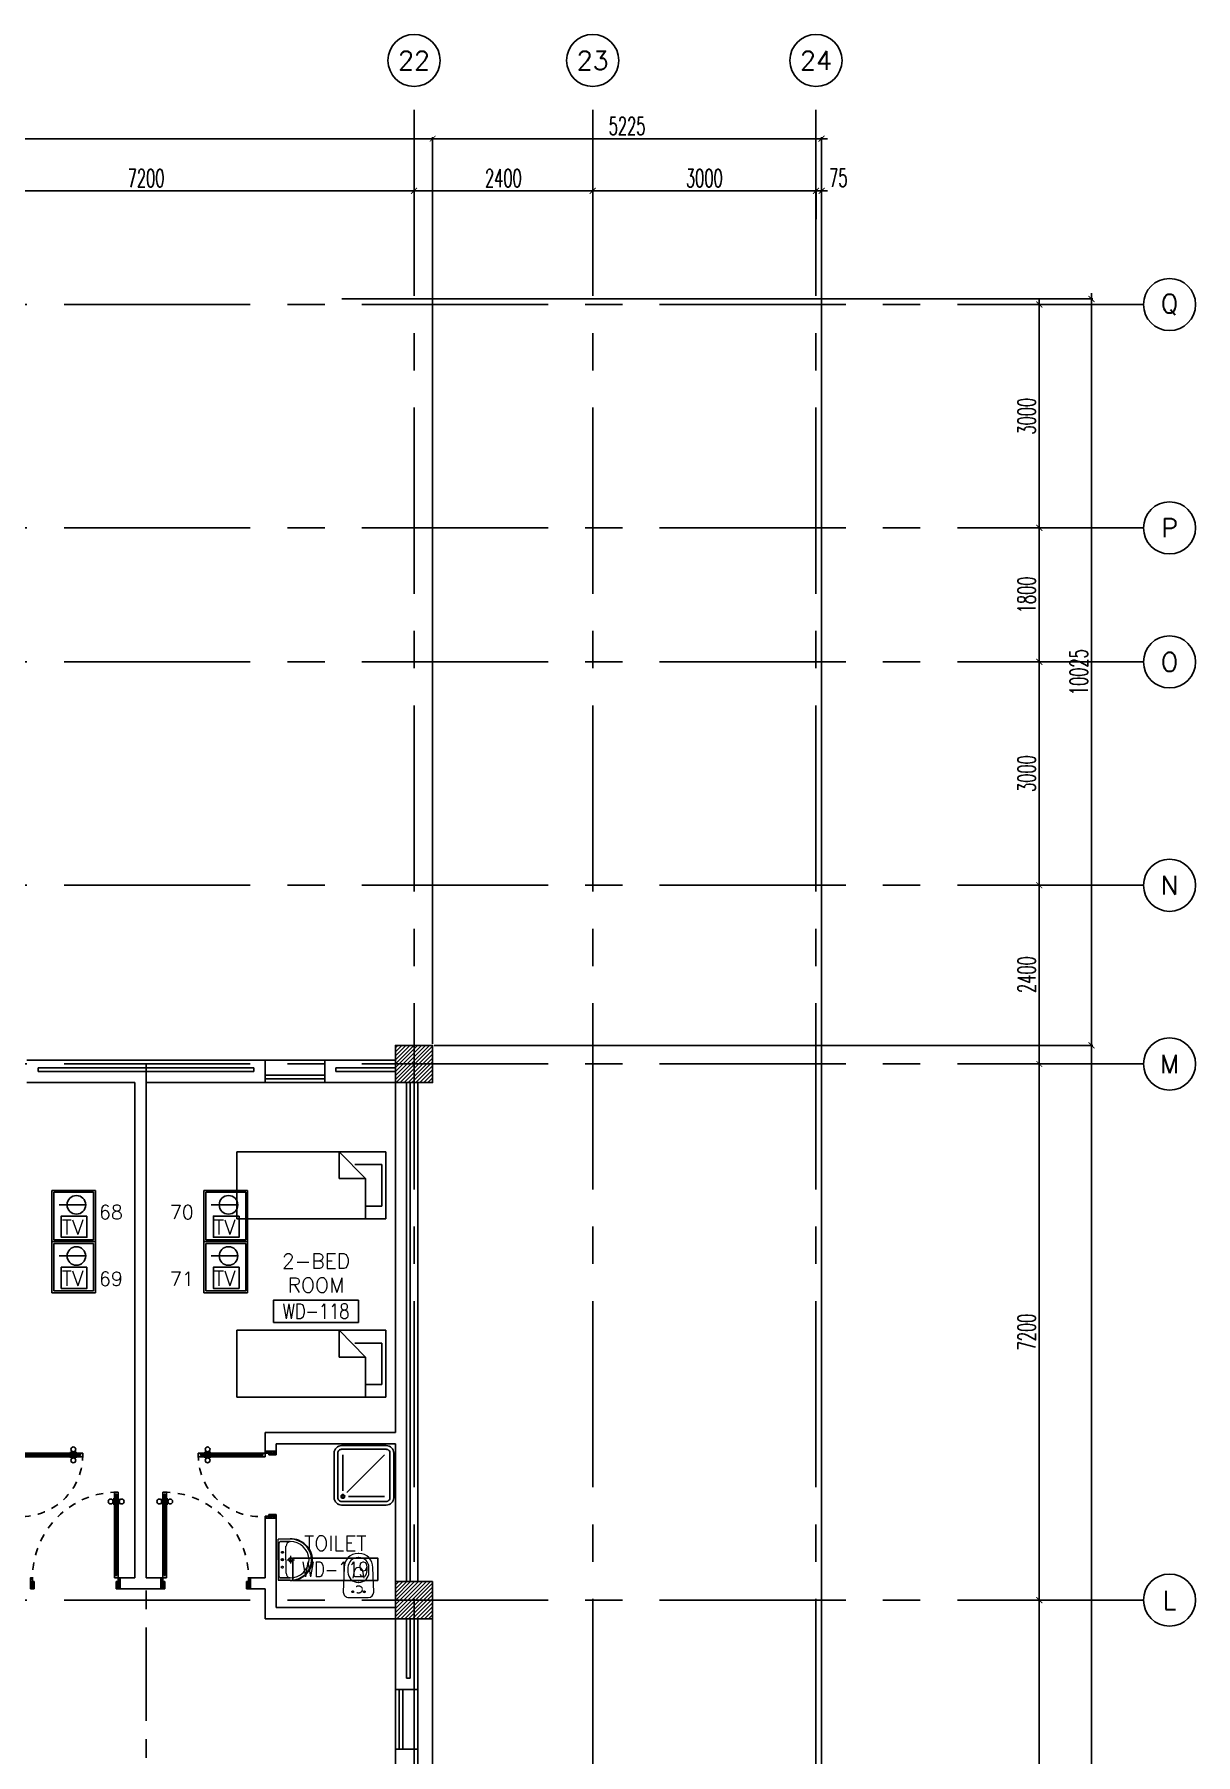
# Model space of a CAD drawing. Extents: x 0 to 93, y -1.5 to 78.
# Drawn here: x 77.37 to 92.97, y 54.94 to 78.05 of the extents above; entities that cross this region are included whole.
import ezdxf
from ezdxf.enums import TextEntityAlignment as Align

# ---------------------------------------------------------------- set-up
doc = ezdxf.new("R2010")
doc.units = 0
doc.header["$MEASUREMENT"] = 0
doc.header["$PDMODE"] = 34
for name, pattern in [('CENTER', [2, 1.25, -0.25, 0.25, -0.25]), ('CENTERX2', [4, 2.5, -0.5, 0.5, -0.5]), ('DASHED', [0.75, 0.5, -0.25]), ('HIDDEN', [0.375, 0.25, -0.125]), ('HIDDEN2', [0.1875, 0.125, -0.0625])]:
    doc.linetypes.add(name, pattern=pattern)
doc.layers.get('0').update_dxf_attribs({"color": 11, "linetype": 'CONTINUOUS'})
doc.layers.get('DEFPOINTS').update_dxf_attribs({"color": 11, "linetype": 'CONTINUOUS'})
for name, color, linetype in [('AX-CR', 11, 'CONTINUOUS'), ('AX-DIM', 11, 'CONTINUOUS'), ('AX-TXT', 11, 'CONTINUOUS'), ('AXES', 11, 'CENTERX2'), ('AXES1', 11, 'CENTER'), ('COL', 11, 'CONTINUOUS'), ('DOOR', 11, 'CONTINUOUS'), ('E-CCTV', 4, 'CONTINUOUS'), ('E-SOCKETS', 4, 'CONTINUOUS'), ('FIX', 11, 'CONTINUOUS'), ('FUR', 11, 'CONTINUOUS'), ('HAT', 11, 'CONTINUOUS'), ('INSUL', 11, 'CONTINUOUS'), ('PROJ-L', 11, 'CONTINUOUS'), ('RM-BOX', 11, 'CONTINUOUS'), ('RM-NAME', 11, 'CONTINUOUS'), ('RM-NO', 11, 'CONTINUOUS'), ('WALL', 11, 'CONTINUOUS'), ('WIN', 11, 'CONTINUOUS')]:
    doc.layers.add(name, color=color, linetype=linetype)
doc.styles.add('ROMANS', font='ROMANS.shx', dxfattribs={"width": 0.6})
doc.dimstyles.new('DIM-OUT', dxfattribs={"dimscale": 0, "dimtxt": 0.24, "dimasz": 0.08, "dimexe": 0.02, "dimexo": 0.02, "dimgap": 0.05, "dimtad": 1, "dimdec": 0, "dimlfac": 1000, "dimzin": 0, "dimdsep": 46, "dimtxsty": 'ROMANS', "dimblk1": 'ARCHTICK', "dimblk2": 'ARCHTICK', "dimsah": 1, "dimcen": 0.01, "dimdle": 0.08, "dimclrd": 7, "dimclre": 7, "dimclrt": 2, "dimadec": 0, "dimazin": 0, "dimtp": 2, "dimtm": 2, "dimtfac": 0.114286, "dimtdec": 0, "dimtix": 1, "dimtmove": 2, "dimatfit": 3, "dimldrblk": 'ARCHTICK', "dimfxl": 0, "dimtolj": 1, "dimtzin": 0, "dimarcsym": 0})

# ---------------------------------------------------------------- blocks, each defined once
blk = doc.blocks.new('_ARCHTICK')
at = {"color": 0, "linetype": 'ByBlock', "const_width": 0.15}
blk.add_lwpolyline([(-0.5, -0.5), (0.5, 0.5)], dxfattribs=at)
blk = doc.blocks.new('*D605')
at = {"layer": 'AX-DIM', "color": 7, "lineweight": -2}
for p, q in [((81.502, 74.495), (91.592, 74.495)), ((91.572, 74.575), (91.572, 64.39)), ((90.892, 64.47), (91.592, 64.47))]:
    blk.add_line(p, q, dxfattribs=at)
at = {"layer": 'DEFPOINTS', "color": 0}
for p in [(81.482, 74.495), (90.872, 64.47), (91.572, 64.47)]:
    blk.add_point(p, dxfattribs=at)
at = {"layer": 'AX-DIM', "color": 7, "lineweight": -2, "xscale": 0.08, "yscale": 0.08, "zscale": 0.08}
for p, rotation in [((91.572, 74.495), 90), ((91.572, 64.47), 270)]:
    blk.add_blockref('_ARCHTICK', p, dxfattribs=dict(at, rotation=rotation))
at = {"layer": 'AX-DIM', "color": 2, "insert": (91.402, 69.482), "char_height": 0.24, "attachment_point": 5, "rotation": 90, "style": 'ROMANS'}
blk.add_mtext('\\A1;10025', dxfattribs=at)
blk = doc.blocks.new('*D584')
at = {"layer": 'AX-DIM', "color": 7, "lineweight": -2}
for p, q in [((7.952, 76.648), (82.802, 76.648)), ((8.032, 72.01), (8.032, 76.668)), ((82.722, 64.49), (82.722, 76.668))]:
    blk.add_line(p, q, dxfattribs=at)
at = {"layer": 'DEFPOINTS', "color": 0}
for p in [(82.722, 76.648), (8.032, 71.99), (82.722, 64.47)]:
    blk.add_point(p, dxfattribs=at)
at = {"layer": 'AX-DIM', "color": 7, "lineweight": -2, "xscale": 0.08, "yscale": 0.08, "zscale": 0.08, "rotation": 180}
blk.add_blockref('_ARCHTICK', (8.032, 76.648), dxfattribs=at)
at = {"layer": 'AX-DIM', "color": 7, "lineweight": -2, "xscale": 0.08, "yscale": 0.08, "zscale": 0.08}
blk.add_blockref('_ARCHTICK', (82.722, 76.648), dxfattribs=at)
at = {"layer": 'AX-DIM', "color": 2, "insert": (45.377, 76.818), "char_height": 0.24, "attachment_point": 5, "style": 'ROMANS'}
blk.add_mtext('\\A1;74690', dxfattribs=at)
blk = doc.blocks.new('*D652')
at = {"layer": 'AX-DIM', "color": 7, "lineweight": -2}
for p, q in [((90.492, 71.42), (90.892, 71.42)), ((90.872, 71.5), (90.872, 69.54)), ((90.492, 69.62), (90.892, 69.62))]:
    blk.add_line(p, q, dxfattribs=at)
at = {"layer": 'DEFPOINTS', "color": 0}
for p in [(90.472, 71.42), (90.472, 69.62), (90.872, 69.62)]:
    blk.add_point(p, dxfattribs=at)
at = {"layer": 'AX-DIM', "color": 7, "lineweight": -2, "xscale": 0.08, "yscale": 0.08, "zscale": 0.08}
for p, rotation in [((90.872, 71.42), 90), ((90.872, 69.62), 270)]:
    blk.add_blockref('_ARCHTICK', p, dxfattribs=dict(at, rotation=rotation))
at = {"layer": 'AX-DIM', "color": 2, "insert": (90.702, 70.52), "char_height": 0.24, "attachment_point": 5, "rotation": 90, "style": 'ROMANS'}
blk.add_mtext('\\A1;1800', dxfattribs=at)
blk = doc.blocks.new('*D651')
at = {"layer": 'AX-DIM', "color": 7, "lineweight": -2}
for p, q in [((90.492, 69.62), (90.892, 69.62)), ((90.872, 69.7), (90.872, 66.54)), ((90.492, 66.62), (90.892, 66.62))]:
    blk.add_line(p, q, dxfattribs=at)
at = {"layer": 'DEFPOINTS', "color": 0}
for p in [(90.472, 69.62), (90.472, 66.62), (90.872, 66.62)]:
    blk.add_point(p, dxfattribs=at)
at = {"layer": 'AX-DIM', "color": 7, "lineweight": -2, "xscale": 0.08, "yscale": 0.08, "zscale": 0.08}
for p, rotation in [((90.872, 69.62), 90), ((90.872, 66.62), 270)]:
    blk.add_blockref('_ARCHTICK', p, dxfattribs=dict(at, rotation=rotation))
at = {"layer": 'AX-DIM', "color": 2, "insert": (90.702, 68.12), "char_height": 0.24, "attachment_point": 5, "rotation": 90, "style": 'ROMANS'}
blk.add_mtext('\\A1;3000', dxfattribs=at)
blk = doc.blocks.new('*D650')
at = {"layer": 'AX-DIM', "color": 7, "lineweight": -2}
for p, q in [((90.492, 74.42), (90.892, 74.42)), ((90.872, 74.5), (90.872, 71.34)), ((90.492, 71.42), (90.892, 71.42))]:
    blk.add_line(p, q, dxfattribs=at)
at = {"layer": 'DEFPOINTS', "color": 0}
for p in [(90.472, 74.42), (90.472, 71.42), (90.872, 71.42)]:
    blk.add_point(p, dxfattribs=at)
at = {"layer": 'AX-DIM', "color": 7, "lineweight": -2, "xscale": 0.08, "yscale": 0.08, "zscale": 0.08}
for p, rotation in [((90.872, 74.42), 90), ((90.872, 71.42), 270)]:
    blk.add_blockref('_ARCHTICK', p, dxfattribs=dict(at, rotation=rotation))
at = {"layer": 'AX-DIM', "color": 2, "insert": (90.702, 72.92), "char_height": 0.24, "attachment_point": 5, "rotation": 90, "style": 'ROMANS'}
blk.add_mtext('\\A1;3000', dxfattribs=at)
blk = doc.blocks.new('*D649')
at = {"layer": 'AX-DIM', "color": 7, "lineweight": -2}
for p, q in [((87.872, 75.948), (87.792, 75.948)), ((87.872, 75.568), (87.872, 75.968)), ((87.872, 75.948), (87.947, 75.948)), ((87.947, 75.568), (87.947, 75.968)), ((87.947, 75.948), (88.027, 75.948))]:
    blk.add_line(p, q, dxfattribs=at)
at = {"layer": 'DEFPOINTS', "color": 0}
for p in [(87.947, 75.948), (87.872, 75.548), (87.947, 75.548)]:
    blk.add_point(p, dxfattribs=at)
at = {"layer": 'AX-DIM', "color": 7, "lineweight": -2, "xscale": 0.08, "yscale": 0.08, "zscale": 0.08}
blk.add_blockref('_ARCHTICK', (87.872, 75.948), dxfattribs=at)
at = {"layer": 'AX-DIM', "color": 7, "lineweight": -2, "xscale": 0.08, "yscale": 0.08, "zscale": 0.08, "rotation": 180}
blk.add_blockref('_ARCHTICK', (87.947, 75.948), dxfattribs=at)
at = {"layer": 'AX-DIM', "color": 2, "insert": (88.172, 76.123), "char_height": 0.24, "attachment_point": 5, "style": 'ROMANS'}
blk.add_mtext('\\A1;75', dxfattribs=at)
blk = doc.blocks.new('*D648')
at = {"layer": 'AX-DIM', "color": 7, "lineweight": -2}
for p, q in [((84.792, 75.948), (87.952, 75.948)), ((84.872, 75.568), (84.872, 75.968)), ((87.872, 75.568), (87.872, 75.968))]:
    blk.add_line(p, q, dxfattribs=at)
at = {"layer": 'DEFPOINTS', "color": 0}
for p in [(87.872, 75.948), (84.872, 75.548), (87.872, 75.548)]:
    blk.add_point(p, dxfattribs=at)
at = {"layer": 'AX-DIM', "color": 7, "lineweight": -2, "xscale": 0.08, "yscale": 0.08, "zscale": 0.08, "rotation": 180}
blk.add_blockref('_ARCHTICK', (84.872, 75.948), dxfattribs=at)
at = {"layer": 'AX-DIM', "color": 7, "lineweight": -2, "xscale": 0.08, "yscale": 0.08, "zscale": 0.08}
blk.add_blockref('_ARCHTICK', (87.872, 75.948), dxfattribs=at)
at = {"layer": 'AX-DIM', "color": 2, "insert": (86.372, 76.118), "char_height": 0.24, "attachment_point": 5, "style": 'ROMANS'}
blk.add_mtext('\\A1;3000', dxfattribs=at)
blk = doc.blocks.new('*D647')
at = {"layer": 'AX-DIM', "color": 7, "lineweight": -2}
for p, q in [((82.392, 75.948), (84.952, 75.948)), ((82.472, 75.568), (82.472, 75.968)), ((84.872, 75.568), (84.872, 75.968))]:
    blk.add_line(p, q, dxfattribs=at)
at = {"layer": 'DEFPOINTS', "color": 0}
for p in [(84.872, 75.948), (82.472, 75.548), (84.872, 75.548)]:
    blk.add_point(p, dxfattribs=at)
at = {"layer": 'AX-DIM', "color": 7, "lineweight": -2, "xscale": 0.08, "yscale": 0.08, "zscale": 0.08, "rotation": 180}
blk.add_blockref('_ARCHTICK', (82.472, 75.948), dxfattribs=at)
at = {"layer": 'AX-DIM', "color": 7, "lineweight": -2, "xscale": 0.08, "yscale": 0.08, "zscale": 0.08}
blk.add_blockref('_ARCHTICK', (84.872, 75.948), dxfattribs=at)
at = {"layer": 'AX-DIM', "color": 2, "insert": (83.672, 76.118), "char_height": 0.24, "attachment_point": 5, "style": 'ROMANS'}
blk.add_mtext('\\A1;2400', dxfattribs=at)
blk = doc.blocks.new('*D646')
at = {"layer": 'AX-DIM', "color": 7, "lineweight": -2}
for p, q in [((75.192, 75.948), (82.552, 75.948)), ((75.272, 75.568), (75.272, 75.968)), ((82.472, 75.568), (82.472, 75.968))]:
    blk.add_line(p, q, dxfattribs=at)
at = {"layer": 'DEFPOINTS', "color": 0}
for p in [(82.472, 75.948), (75.272, 75.548), (82.472, 75.548)]:
    blk.add_point(p, dxfattribs=at)
at = {"layer": 'AX-DIM', "color": 7, "lineweight": -2, "xscale": 0.08, "yscale": 0.08, "zscale": 0.08, "rotation": 180}
blk.add_blockref('_ARCHTICK', (75.272, 75.948), dxfattribs=at)
at = {"layer": 'AX-DIM', "color": 7, "lineweight": -2, "xscale": 0.08, "yscale": 0.08, "zscale": 0.08}
blk.add_blockref('_ARCHTICK', (82.472, 75.948), dxfattribs=at)
at = {"layer": 'AX-DIM', "color": 2, "insert": (78.872, 76.118), "char_height": 0.24, "attachment_point": 5, "style": 'ROMANS'}
blk.add_mtext('\\A1;7200', dxfattribs=at)
blk = doc.blocks.new('*D645')
at = {"layer": 'AX-DIM', "color": 7, "lineweight": -2}
for p, q in [((90.872, 64.3), (90.872, 56.94)), ((90.492, 64.22), (90.892, 64.22)), ((90.492, 57.02), (90.892, 57.02))]:
    blk.add_line(p, q, dxfattribs=at)
at = {"layer": 'DEFPOINTS', "color": 0}
for p in [(90.472, 64.22), (90.472, 57.02), (90.872, 57.02)]:
    blk.add_point(p, dxfattribs=at)
at = {"layer": 'AX-DIM', "color": 7, "lineweight": -2, "xscale": 0.08, "yscale": 0.08, "zscale": 0.08}
for p, rotation in [((90.872, 64.22), 90), ((90.872, 57.02), 270)]:
    blk.add_blockref('_ARCHTICK', p, dxfattribs=dict(at, rotation=rotation))
at = {"layer": 'AX-DIM', "color": 2, "insert": (90.702, 60.62), "char_height": 0.24, "attachment_point": 5, "rotation": 90, "style": 'ROMANS'}
blk.add_mtext('\\A1;7200', dxfattribs=at)
blk = doc.blocks.new('*D643')
at = {"layer": 'AX-DIM', "color": 7, "lineweight": -2}
for p, q in [((90.872, 57.1), (90.872, 49.74)), ((90.492, 57.02), (90.892, 57.02)), ((90.492, 49.82), (90.892, 49.82))]:
    blk.add_line(p, q, dxfattribs=at)
at = {"layer": 'DEFPOINTS', "color": 0}
for p in [(90.472, 57.02), (90.472, 49.82), (90.872, 49.82)]:
    blk.add_point(p, dxfattribs=at)
at = {"layer": 'AX-DIM', "color": 7, "lineweight": -2, "xscale": 0.08, "yscale": 0.08, "zscale": 0.08}
for p, rotation in [((90.872, 57.02), 90), ((90.872, 49.82), 270)]:
    blk.add_blockref('_ARCHTICK', p, dxfattribs=dict(at, rotation=rotation))
at = {"layer": 'AX-DIM', "color": 2, "insert": (90.702, 53.42), "char_height": 0.24, "attachment_point": 5, "rotation": 90, "style": 'ROMANS'}
blk.add_mtext('\\A1;7200', dxfattribs=at)
blk = doc.blocks.new('*D658')
at = {"layer": 'AX-DIM', "color": 7, "lineweight": -2}
blk.add_line((82.642, 76.648), (88.027, 76.648), dxfattribs=at)
at = {"layer": 'AX-DIM', "color": 11, "lineweight": -2}
for p, q in [((82.722, 75.968), (82.722, 76.668)), ((87.947, 40.49), (87.947, 76.668))]:
    blk.add_line(p, q, dxfattribs=at)
at = {"layer": 'DEFPOINTS', "color": 0}
for p in [(87.947, 76.648), (82.722, 75.948), (87.947, 40.47)]:
    blk.add_point(p, dxfattribs=at)
at = {"layer": 'AX-DIM', "color": 7, "lineweight": -2, "xscale": 0.08, "yscale": 0.08, "zscale": 0.08, "rotation": 180}
blk.add_blockref('_ARCHTICK', (82.722, 76.648), dxfattribs=at)
at = {"layer": 'AX-DIM', "color": 7, "lineweight": -2, "xscale": 0.08, "yscale": 0.08, "zscale": 0.08}
blk.add_blockref('_ARCHTICK', (87.947, 76.648), dxfattribs=at)
at = {"layer": 'AX-DIM', "color": 2, "insert": (85.334, 76.818), "char_height": 0.24, "attachment_point": 5, "style": 'ROMANS'}
blk.add_mtext('\\A1;5225', dxfattribs=at)
blk = doc.blocks.new('*D642')
at = {"layer": 'AX-DIM', "color": 7, "lineweight": -2}
for p, q in [((90.492, 66.62), (90.892, 66.62)), ((90.872, 66.7), (90.872, 64.14)), ((90.492, 64.22), (90.892, 64.22))]:
    blk.add_line(p, q, dxfattribs=at)
at = {"layer": 'DEFPOINTS', "color": 0}
for p in [(90.472, 66.62), (90.472, 64.22), (90.872, 64.22)]:
    blk.add_point(p, dxfattribs=at)
at = {"layer": 'AX-DIM', "color": 7, "lineweight": -2, "xscale": 0.08, "yscale": 0.08, "zscale": 0.08}
for p, rotation in [((90.872, 66.62), 90), ((90.872, 64.22), 270)]:
    blk.add_blockref('_ARCHTICK', p, dxfattribs=dict(at, rotation=rotation))
at = {"layer": 'AX-DIM', "color": 2, "insert": (90.702, 65.42), "char_height": 0.24, "attachment_point": 5, "rotation": 90, "style": 'ROMANS'}
blk.add_mtext('\\A1;2400', dxfattribs=at)
blk = doc.blocks.new('*D659')
at = {"layer": 'AX-DIM', "color": 7, "lineweight": -2}
for p, q in [((82.742, 64.47), (91.592, 64.47)), ((91.572, 64.55), (91.572, 5.07)), ((82.742, 5.15), (91.592, 5.15))]:
    blk.add_line(p, q, dxfattribs=at)
at = {"layer": 'DEFPOINTS', "color": 0}
for p in [(82.722, 64.47), (82.722, 5.15), (91.572, 5.15)]:
    blk.add_point(p, dxfattribs=at)
at = {"layer": 'AX-DIM', "color": 7, "lineweight": -2, "xscale": 0.08, "yscale": 0.08, "zscale": 0.08}
for p, rotation in [((91.572, 64.47), 90), ((91.572, 5.15), 270)]:
    blk.add_blockref('_ARCHTICK', p, dxfattribs=dict(at, rotation=rotation))
at = {"layer": 'AX-DIM', "color": 2, "insert": (91.402, 34.81), "char_height": 0.24, "attachment_point": 5, "rotation": 90, "style": 'ROMANS'}
blk.add_mtext('\\A1;59320', dxfattribs=at)
blk = doc.blocks.new('WC1')
at = {"layer": 'FIX', "lineweight": 20}
for p, q in [((-727, 5), (-727, -5)), ((-674, 5), (-674, -5)), ((-534, 24), (-540, 0)), ((-540, 0), (-534, -24)), ((-210, 204), (-538, 194)), ((-475, 141), (-538, 141)), ((-395, 76), (-490, 60)), ((-339, 5), (-339, -5)), ((-137, 0), (-137, 131)), ((-137, -131), (-137, 0)), ((-538, -141), (-475, -141)), ((-538, -194), (-210, -204)), ((-490, -60), (-395, -76)), ((-213, -204), (-210, -204))]:
    blk.add_line(p, q, dxfattribs=at)
at = {"layer": 'FIX', "linetype": 'Continuous', "lineweight": 20}
blk.add_line((-420, -47), (-420, 45), dxfattribs=at)
at = {"layer": 'FIX', "linetype": 'HIDDEN2', "lineweight": 20, "ltscale": 0.3}
blk.add_circle((-245, 0), 49.8, dxfattribs=at)
at = {"layer": 'FIX', "linetype": 'HIDDEN', "lineweight": 20, "ltscale": 0.05}
for centre in [(-213, 78), (-213, -77)]:
    blk.add_circle(centre, 11.6, dxfattribs=at)
at = {"layer": 'FIX', "lineweight": 20}
for centre, radius, start, end in [((-538, 5), 189, 90, 180), ((-538, 5), 136, 90, 180), ((-473, -7), 68.2, 128.9242, 152.8468), ((-464, -18), 82, 108.496, 128.9242), ((-475, 5), 136, 360, 90), ((-210, 131), 73, 360, 90), ((-538, -5), 189, 180, 270), ((-538, -5), 136, 180, 270), ((-473, 7), 68.2, 207.1532, 231.0758), ((-464, 18), 82, 231.0758, 251.504), ((-475, -5), 136, 270, 0), ((-210, -131), 73, 270, 0)]:
    blk.add_arc(centre, radius, start, end, dxfattribs=at)
at = {"layer": 'FIX', "linetype": 'Continuous', "lineweight": 20}
for centre, start, end in [((-443, 46), 357.6662, 91.6121), ((-442, -46), 268.3879, 2.3338)]:
    blk.add_arc(centre, 22.3, start, end, dxfattribs=at)
blk = doc.blocks.new('SHR1')
at = {"layer": 'FIX'}
for p, q in [((-196, 196), (-700, 700)), ((-143, 218), (-143, 700)), ((-218, 143), (-700, 143))]:
    blk.add_line(p, q, dxfattribs=at)
for points in [[(-825, 125), (-825, 725, -0.414214), (-725, 825), (-125, 825, -0.414214), (-25, 725), (-25, 125, -0.414214), (-125, 25), (-725, 25, -0.414214)], [(-775, 125), (-775, 725, -0.414214), (-725, 775), (-125, 775, -0.414214), (-75, 725), (-75, 125, -0.414214), (-125, 75), (-725, 75, -0.414214)]]:
    blk.add_lwpolyline(points, format="xyb", close=True, dxfattribs=at)
for radius in [25, 15]:
    blk.add_circle((-143, 143), radius, dxfattribs=at)
blk = doc.blocks.new('LAV1')
at = {"layer": 'FIX', "linetype": 'DASHED', "lineweight": 20, "ltscale": 0.05}
for p, q in [((0, 170), (0, 270)), ((0, 170), (0, 270)), ((50, 220), (-50, 220))]:
    blk.add_line(p, q, dxfattribs=at)
at = {"layer": 'FIX', "linetype": 'ByBlock', "ltscale": 0.3}
for p, q in [((-280, 210), (-275, 50)), ((-245, 210), (-245, 85)), ((0, 60), (-220, 60)), ((0, 60), (220, 60)), ((245, 210), (245, 85)), ((280, 210), (275, 50))]:
    blk.add_line(p, q, dxfattribs=at)
at = {"layer": 'FIX', "linetype": 'Continuous', "lineweight": 20}
for p, q in [((-275, 210), (-275, 50)), ((0, 50), (-275, 50)), ((0, 50), (-252, 50)), ((0, 155), (-181, 155)), ((0, 155), (181, 155)), ((0, 50), (275, 50)), ((0, 50), (252, 50)), ((275, 210), (275, 50))]:
    blk.add_line(p, q, dxfattribs=at)
at = {"layer": 'FIX', "lineweight": 20}
for p, q in [((16, 107), (-15, 107)), ((0, 92), (0, 123))]:
    blk.add_line(p, q, dxfattribs=at)
for centre, radius in [((0, 220), 29.5), ((0, 220), 22.5), ((0, 107), 15.5)]:
    blk.add_circle(centre, radius, dxfattribs=at)
at = {"layer": 'FIX', "linetype": 'HIDDEN', "lineweight": 20, "ltscale": 0.05}
for centre in [(-100, 107), (100, 107)]:
    blk.add_circle(centre, 12.4, dxfattribs=at)
at = {"layer": 'FIX', "linetype": 'ByBlock', "ltscale": 0.3}
for centre, radius, start, end in [((7, 220), 287, 91.3776, 182.0064), ((-7, 220), 287, 357.9936, 88.6224), ((-220, 85), 24.9, 179.7021, 269.9486), ((220, 85), 24.9, 270.0514, 0.2979)]:
    blk.add_arc(centre, radius, start, end, dxfattribs=at)
at = {"layer": 'FIX', "linetype": 'Continuous', "lineweight": 20}
for centre, radius, start, end in [((8, 217), 283, 91.6988, 181.351), ((8, 212), 253, 91.7328, 180.4884), ((-8, 217), 283, 358.649, 88.3012), ((-8, 212), 253, 359.5116, 88.2672), ((-179, 222), 66.9, 190.2006, 268.0786), ((179, 222), 66.9, 271.9214, 349.7994)]:
    blk.add_arc(centre, radius, start, end, dxfattribs=at)
blk = doc.blocks.new('*X84')
at = {"color": 0}
for p, q in [((253129, 177132), (253586, 177590)), ((253129, 177185), (253533, 177590)), ((253129, 177238), (253480, 177590)), ((253129, 177291), (253427, 177590)), ((253129, 177344), (253374, 177590)), ((253129, 177397), (253321, 177590)), ((253129, 177450), (253268, 177590)), ((253129, 177503), (253215, 177590)), ((253129, 177557), (253162, 177590)), ((253139, 177090), (253629, 177579)), ((253192, 177090), (253629, 177526)), ((253245, 177090), (253629, 177473)), ((253298, 177090), (253629, 177420)), ((253351, 177090), (253629, 177367)), ((253404, 177090), (253629, 177314)), ((253457, 177090), (253629, 177261)), ((253510, 177090), (253629, 177208)), ((253563, 177090), (253629, 177155)), ((253616, 177090), (253629, 177102))]:
    blk.add_line(p, q, dxfattribs=at)
blk = doc.blocks.new('RM1')
at = {"layer": 'RM-BOX'}
blk.add_lwpolyline([(570, -200), (-570, -200), (-570, -500), (570, -500)], close=True, dxfattribs=at)
at = {"layer": 'RM-NAME', "style": 'ROMANS'}
for tag, p in [('ROOMNAME1', (0, 324)), ('ROOMNAME2', (0, 0))]:
    blk.add_attdef(tag, text='', height=200, dxfattribs=at).set_placement(p, align=Align.MIDDLE)
at = {"layer": 'RM-NO', "style": 'ROMANS', "width": 0.8}
blk.add_attdef('ROOMNO', text='', height=200, dxfattribs=at).set_placement((0, -350), align=Align.MIDDLE)
blk = doc.blocks.new('AH20A')
at = {"layer": 'FUR'}
for p, q in [((0, 0.5), (0, -0.5)), ((1, 0.5), (0, 0.5)), ((0.136, 0.5), (0.136, -0.099)), ((1, -0.5), (1, 0.5)), ((0.136, 0.311), (0.028, 0.311)), ((0.028, 0.311), (0.028, -0.309)), ((0.136, -0.099), (0.313, -0.5)), ((0.136, -0.099), (0.313, -0.099)), ((0.313, -0.5), (0.313, -0.099)), ((0.028, -0.309), (0.208, -0.309)), ((0, -0.5), (1, -0.5))]:
    blk.add_line(p, q, dxfattribs=at)
blk = doc.blocks.new('DOOR100')
at = {"layer": 'DOOR', "color": 0, "linetype": 'ByBlock'}
for p, q in [((-92, 1206), (-92, 1141)), ((-83, 1206), (-92, 1206)), ((-83, 1129), (-83, 1219)), ((-76, 1219), (-83, 1219)), ((-83, 1206), (-83, 1141)), ((-76, 1251), (-76, 1301)), ((-76, 1301), (-26, 1301)), ((-26, 1301), (-76, 1301)), ((-59, 1251), (-76, 1251)), ((-59, 1251), (-59, 1271)), ((-43, 1271), (-59, 1271)), ((-43, 1251), (-43, 1271)), ((-26, 1251), (-43, 1251)), ((-26, 1251), (-26, 1301)), ((-26, 1219), (-19, 1219)), ((-19, 1129), (-19, 1219)), ((-19, 1206), (-19, 1141)), ((-19, 1206), (-10, 1206)), ((-10, 1206), (-10, 1141)), ((-83, 1141), (-92, 1141)), ((-76, 1129), (-83, 1129)), ((-26, 1129), (-19, 1129)), ((-19, 1141), (-10, 1141)), ((-1201, 0), (-1201, 150)), ((-1201, 150), (-1176, 150)), ((-1201, 150), (-1201, 0)), ((-1151, 0), (-1201, 0)), ((-1176, 150), (-1176, 100)), ((-1176, 100), (-1151, 100)), ((-1151, 100), (-1151, 0)), ((-76, 200), (-59, 200)), ((-76, 150), (-76, 200)), ((-76, 150), (-26, 150)), ((-59, 200), (-59, 180)), ((-59, 180), (-43, 180)), ((-51, 100), (-51, 0)), ((-26, 100), (-51, 100)), ((-51, 0), (-1, 0)), ((-43, 200), (-26, 200)), ((-43, 180), (-43, 200)), ((-26, 200), (-26, 150)), ((-1, 150), (-26, 150)), ((-26, 150), (-26, 100)), ((-1, 150), (-1, 0))]:
    blk.add_line(p, q, dxfattribs=at)
at = {"layer": 'DOOR', "linetype": 'ByBlock'}
for p, q in [((-76, 1251), (-76, 200)), ((-59, 200), (-59, 1251)), ((-43, 200), (-43, 1251)), ((-26, 200), (-26, 1251))]:
    blk.add_line(p, q, dxfattribs=at)
at = {"layer": 'DOOR', "color": 9, "linetype": 'ByBlock'}
for p, q in [((-1151, 0), (-1201, 114)), ((-1151, 0), (-1201, 40)), ((-1151, 0), (-1164, 100)), ((-51, 0), (-1, 114)), ((-51, 0), (-38, 100)), ((-51, 0), (-1, 40))]:
    blk.add_line(p, q, dxfattribs=at)
at = {"layer": 'DOOR', "color": 0, "linetype": 'ByBlock'}
for centre in [(-125, 1174), (22, 1174)]:
    blk.add_circle(centre, 32.4, dxfattribs=at)
at = {"layer": 'DOOR', "linetype": 'HIDDEN', "ltscale": 0.5}
blk.add_arc((-27, 152), 1149, 89.961, 180.0931, dxfattribs=at)
at = {"layer": 'DOOR', "color": 9, "linetype": 'ByBlock'}
for centre, radius, start, end in [((-1151, 0), 154, 103.7142, 108.8947), ((-1151, 0), 134, 100.72, 111.8402), ((-1151, 0), 94.4, 90, 121.9818), ((-1151, 0), 74.4, 90, 132.2236), ((-1151, 0), 54.4, 90, 156.7926), ((-1151, 0), 34.4, 90, 180), ((-1151, 0), 14.4, 90, 180), ((-51, 0), 94.4, 58.0182, 90), ((-51, 0), 74.4, 47.7764, 90), ((-51, 0), 54.4, 23.2074, 90), ((-51, 0), 34.4, 0, 90), ((-51, 0), 14.4, 0, 90), ((-51, 0), 134, 68.1598, 79.28), ((-51, 0), 114, 64.0838, 77.3774), ((-51, 0), 154, 71.1053, 76.2858)]:
    blk.add_arc(centre, radius, start, end, dxfattribs=at)
blk = doc.blocks.new('DOOR90')
at = {"layer": 'DOOR', "linetype": 'ByBlock'}
for p, q in [((0, 0), (-150, 0)), ((-200, -25), (-1000, -25)), ((-200, -42), (-1000, -42)), ((-200, -58), (-1000, -58)), ((-1000, -75), (-200, -75))]:
    blk.add_line(p, q, dxfattribs=at)
at = {"layer": 'DOOR', "color": 0, "linetype": 'ByBlock'}
for p, q in [((-150, 0), (-150, -25)), ((-150, 0), (0, 0)), ((0, -50), (0, 0)), ((-1050, -25), (-1050, -75)), ((-1050, -75), (-1050, -25)), ((-1000, -25), (-1050, -25)), ((-1000, -75), (-1050, -75)), ((-1020, -42), (-1020, -58)), ((-1000, -42), (-1020, -42)), ((-1000, -58), (-1020, -58)), ((-1000, -25), (-1000, -42)), ((-1000, -58), (-1000, -75)), ((-968, -25), (-968, -18)), ((-878, -18), (-968, -18)), ((-968, -75), (-968, -82)), ((-878, -82), (-968, -82)), ((-955, -18), (-955, -9)), ((-955, -9), (-890, -9)), ((-955, -18), (-890, -18)), ((-955, -82), (-955, -91)), ((-955, -82), (-890, -82)), ((-955, -91), (-890, -91)), ((-890, -18), (-890, -9)), ((-890, -82), (-890, -91)), ((-878, -25), (-878, -18)), ((-878, -75), (-878, -82)), ((-200, -42), (-200, -25)), ((-200, -25), (-150, -25)), ((-180, -42), (-200, -42)), ((-200, -75), (-200, -58)), ((-200, -58), (-180, -58)), ((-150, -75), (-200, -75)), ((-180, -58), (-180, -42)), ((-150, -75), (-150, -25)), ((-150, -25), (-100, -25)), ((-100, -25), (-100, -50)), ((-100, -50), (0, -50)), ((-150, -900), (-150, -875)), ((-150, -875), (-100, -875)), ((0, -900), (-150, -900)), ((-150, -900), (0, -900)), ((-100, -850), (0, -850)), ((-100, -875), (-100, -850)), ((0, -850), (0, -900))]:
    blk.add_line(p, q, dxfattribs=at)
at = {"layer": 'DOOR', "color": 9, "linetype": 'ByBlock'}
for p, q in [((0, -50), (-114, 0)), ((0, -50), (-40, 0)), ((0, -50), (-100, -37)), ((0, -850), (-114, -900)), ((0, -850), (-100, -863)), ((0, -850), (-40, -900))]:
    blk.add_line(p, q, dxfattribs=at)
at = {"layer": 'DOOR', "color": 0, "linetype": 'ByBlock'}
for centre in [(-923, 24), (-923, -124)]:
    blk.add_circle(centre, 32.4, dxfattribs=at)
at = {"layer": 'DOOR', "color": 9, "linetype": 'ByBlock'}
for centre, radius, start, end in [((0, -50), 74.4, 137.7764, 180), ((0, -50), 54.4, 113.2074, 180), ((0, -50), 154, 161.1053, 166.2858), ((0, -50), 134, 158.1598, 169.28), ((0, -50), 114, 154.0838, 167.3774), ((0, -50), 94.4, 148.0182, 180), ((0, -50), 34.4, 90, 180), ((0, -50), 14.4, 90, 180), ((0, -850), 154, 193.7142, 198.8947), ((0, -850), 134, 190.72, 201.8402), ((0, -850), 94.4, 180, 211.9818), ((0, -850), 74.4, 180, 222.2236), ((0, -850), 54.4, 180, 246.7926), ((0, -850), 34.4, 180, 270), ((0, -850), 14.4, 180, 270)]:
    blk.add_arc(centre, radius, start, end, dxfattribs=at)
at = {"layer": 'DOOR', "linetype": 'HIDDEN', "ltscale": 0.5}
blk.add_arc((-222, -50), 828, 178.2701, 275.003, dxfattribs=at)
blk = doc.blocks.new('*X93')
at = {"color": 0}
for p, q in [((253129, 169920), (253599, 170390)), ((253129, 169973), (253545, 170390)), ((253129, 170026), (253492, 170390)), ((253129, 170079), (253439, 170390)), ((253129, 170132), (253386, 170390)), ((253129, 170185), (253333, 170390)), ((253129, 170238), (253280, 170390)), ((253129, 170291), (253227, 170390)), ((253129, 170344), (253174, 170390)), ((253152, 169890), (253629, 170367)), ((253205, 169890), (253629, 170314)), ((253258, 169890), (253629, 170261)), ((253311, 169890), (253629, 170208)), ((253364, 169890), (253629, 170155)), ((253417, 169890), (253629, 170102)), ((253470, 169890), (253629, 170049)), ((253523, 169890), (253629, 169996)), ((253576, 169890), (253629, 169942))]:
    blk.add_line(p, q, dxfattribs=at)
blk = doc.blocks.new('COL50')
at = {"layer": 'COL'}
blk.add_lwpolyline([(-250, 250), (-250, -250), (250, -250), (250, 250)], close=True, dxfattribs=at)
blk = doc.blocks.new('AXR')
at = {"layer": 'AX-CR'}
blk.add_circle((350, 0), 350, dxfattribs=at)
at = {"layer": 'AX-TXT', "style": 'ROMANS'}
blk.add_attdef('AX', text='', height=250, dxfattribs=at).set_placement((350, 0), align=Align.MIDDLE)
blk = doc.blocks.new('AXU')
at = {"layer": 'AX-CR'}
blk.add_circle((0, 350), 350, dxfattribs=at)
at = {"layer": 'AX-TXT', "style": 'ROMANS'}
blk.add_attdef('AX', text='', height=250, dxfattribs=at).set_placement((0, 350), align=Align.MIDDLE)

msp = doc.modelspace()

# ---------------------------------------------------------------- linework, layer by layer
at = {"layer": 'AXES'}
for p, q in [((82.4717, -1.4643), (82.4717, 77.3484)), ((84.8717, -1.4643), (84.8717, 77.3484)), ((87.8717, -1.4643), (87.8717, 77.3484)), ((92.2717, 74.42), (24.2317, 74.42)), ((92.2717, 71.42), (24.2317, 71.42)), ((92.2717, 69.62), (24.2317, 69.62)), ((92.2717, 66.62), (24.2317, 66.62)), ((92.2717, 64.22), (24.2317, 64.22)), ((92.2717, 57.02), (24.2317, 57.02))]:
    msp.add_line(p, q, dxfattribs=at)
at = {"layer": 'AXES1'}
msp.add_line((78.8717, 5.4), (78.8717, 64.22), dxfattribs=at)
at = {"layer": 'COL'}
msp.add_lwpolyline([(82.7217, 63.97), (82.7217, 64.47), (82.2217, 64.47), (82.2217, 63.97)], close=True, dxfattribs=at)
at = {"layer": 'E-SOCKETS'}
for p, q in [((77.6057, 61.8348), (77.6057, 62.5222)), ((77.6057, 62.5222), (78.1916, 62.5222)), ((78.1916, 62.5222), (78.1916, 61.8348)), ((79.6491, 61.8348), (79.6491, 62.5222)), ((79.6491, 62.5222), (80.235, 62.5222)), ((80.235, 62.5222), (80.235, 61.8348)), ((78.0609, 62.3286), (77.7025, 62.3286)), ((80.1043, 62.3286), (79.7459, 62.3286)), ((78.1916, 61.8348), (77.6057, 61.8348)), ((77.6057, 61.8348), (78.1916, 61.8348)), ((77.6057, 61.1475), (77.6057, 61.8348)), ((78.1916, 61.8348), (78.1916, 61.1475)), ((80.235, 61.8348), (79.6491, 61.8348)), ((79.6491, 61.8348), (80.235, 61.8348)), ((79.6491, 61.1475), (79.6491, 61.8348)), ((80.235, 61.8348), (80.235, 61.1475)), ((78.0609, 61.6412), (77.7025, 61.6412)), ((80.1043, 61.6412), (79.7459, 61.6412)), ((78.1916, 61.1475), (77.6057, 61.1475)), ((80.235, 61.1475), (79.6491, 61.1475))]:
    msp.add_line(p, q, dxfattribs=at)
at = {"layer": 'E-SOCKETS', "color": 8}
for p, q in [((77.6307, 61.8598), (77.6307, 62.4972)), ((77.6307, 62.4972), (78.1666, 62.4972)), ((78.1666, 62.4972), (78.1666, 61.8598)), ((79.6741, 61.8598), (79.6741, 62.4972)), ((79.6741, 62.4972), (80.21, 62.4972)), ((80.21, 62.4972), (80.21, 61.8598)), ((78.1666, 61.8598), (77.6307, 61.8598)), ((77.6307, 61.8098), (78.1666, 61.8098)), ((77.6307, 61.1725), (77.6307, 61.8098)), ((78.1666, 61.8098), (78.1666, 61.1725)), ((80.21, 61.8598), (79.6741, 61.8598)), ((79.6741, 61.8098), (80.21, 61.8098)), ((79.6741, 61.1725), (79.6741, 61.8098)), ((80.21, 61.8098), (80.21, 61.1725)), ((78.1666, 61.1725), (77.6307, 61.1725)), ((80.21, 61.1725), (79.6741, 61.1725))]:
    msp.add_line(p, q, dxfattribs=at)
at = {"layer": 'E-SOCKETS'}
for points in [[(78.0775, 62.1781), (78.0775, 61.8921), (77.7325, 61.8921), (77.7325, 62.1781)], [(80.121, 62.1781), (80.121, 61.8921), (79.7759, 61.8921), (79.7759, 62.1781)], [(78.0775, 61.4908), (78.0775, 61.2047), (77.7325, 61.2047), (77.7325, 61.4908)], [(80.121, 61.4908), (80.121, 61.2047), (79.7759, 61.2047), (79.7759, 61.4908)]]:
    msp.add_lwpolyline(points, close=True, dxfattribs=at)
for centre in [(77.9359, 62.3286), (79.9793, 62.3286), (77.9359, 61.6412), (79.9793, 61.6412)]:
    msp.add_circle(centre, 0.125, dxfattribs=at)
at = {"layer": 'INSUL'}
for p, q in [((77.4217, 64.17), (77.4217, 64.12)), ((80.3217, 64.17), (77.4217, 64.17)), ((80.3217, 64.12), (77.4217, 64.12)), ((80.3217, 64.17), (80.3217, 64.12)), ((81.4217, 64.17), (81.4217, 64.12)), ((81.4217, 64.17), (82.2217, 64.17)), ((81.4217, 64.12), (82.2217, 64.12)), ((82.3717, 57.27), (82.3717, 63.97)), ((82.4217, 57.27), (82.4217, 63.97)), ((82.3717, 56.77), (82.3717, 55.9696)), ((82.4217, 56.77), (82.4217, 55.9696)), ((82.3717, 55.9696), (82.4217, 55.9696))]:
    msp.add_line(p, q, dxfattribs=at)
at = {"layer": 'PROJ-L'}
msp.add_line((82.7217, 50.07), (82.7217, 56.77), dxfattribs=at)
at = {"layer": 'RM-NO'}
for p, q in [((78.5217, 57.17), (78.5217, 57.32)), ((79.0717, 57.17), (79.0717, 57.32)), ((80.2717, 57.17), (80.2717, 57.32))]:
    msp.add_line(p, q, dxfattribs=at)
at = {"layer": 'WALL'}
for p, q in [((80.4717, 64.27), (77.2717, 64.27)), ((80.4717, 64.27), (80.4717, 63.97)), ((81.2717, 64.27), (81.2717, 63.97)), ((82.2217, 64.27), (81.2717, 64.27)), ((78.7217, 63.97), (77.2717, 63.97)), ((78.7217, 57.32), (78.7217, 63.97)), ((80.4717, 63.97), (78.8717, 63.97)), ((78.8717, 57.32), (78.8717, 63.97)), ((82.2217, 63.97), (81.2717, 63.97)), ((82.2217, 59.27), (82.2217, 63.97)), ((82.5217, 57.27), (82.5217, 63.97)), ((80.4717, 59.02), (80.4717, 59.27)), ((80.4717, 59.27), (82.2217, 59.27)), ((80.4717, 59.02), (80.6217, 59.02)), ((80.6217, 59.02), (80.6217, 59.12)), ((80.6217, 59.12), (82.2217, 59.12)), ((82.2217, 57.27), (82.2217, 59.12)), ((80.4717, 58.12), (80.6217, 58.12)), ((80.4717, 57.32), (80.4717, 58.12)), ((80.6217, 56.92), (80.6217, 58.12)), ((80.4717, 56.77), (80.4717, 57.17)), ((82.2217, 56.77), (82.2217, 55.8196)), ((82.2217, 55.8196), (82.2217, 56.6543)), ((82.5217, 56.77), (82.5217, 56.62)), ((82.5217, 55.8196), (82.5217, 56.62)), ((82.5217, 56.62), (82.5217, 55.8196)), ((82.5217, 55.8196), (82.2217, 55.8196)), ((82.5217, 55.0196), (82.2217, 55.0196)), ((82.4717, 55.0196), (82.2217, 55.0196)), ((82.5217, 55.0196), (82.2217, 55.0196)), ((82.2217, 55.0196), (82.2217, 54.37)), ((82.5217, 55.0196), (82.4217, 55.0196)), ((82.5217, 55.0196), (82.4717, 55.0196)), ((82.5217, 55.0196), (82.5217, 53.82))]:
    msp.add_line(p, q, dxfattribs=at)
at = {"layer": 'WALL', "linetype": 'ByBlock'}
for p, q in [((78.5217, 57.32), (78.7217, 57.32)), ((79.0717, 57.32), (78.8717, 57.32)), ((80.4717, 57.32), (80.2717, 57.32)), ((79.0717, 57.17), (78.5217, 57.17)), ((80.4717, 57.17), (80.2717, 57.17)), ((80.6217, 56.92), (82.2217, 56.92)), ((80.6217, 56.92), (82.2217, 56.92)), ((82.2467, 56.77), (80.4717, 56.77)), ((82.2467, 56.77), (80.4717, 56.77)), ((80.4717, 56.77), (82.2467, 56.77))]:
    msp.add_line(p, q, dxfattribs=at)
at = {"layer": 'WALL', "linetype": 'ByBlock', "ltscale": 0.3}
for points in [[(82.7217, 64.47), (82.2217, 64.47), (82.2217, 63.97), (82.7217, 63.97)], [(82.7217, 57.27), (82.2217, 57.27), (82.2217, 56.77), (82.7217, 56.77)]]:
    msp.add_lwpolyline(points, close=True, dxfattribs=at)
at = {"layer": 'WIN'}
for p, q in [((80.4717, 64.27), (81.2717, 64.27)), ((80.4717, 64.07), (81.2717, 64.07)), ((80.4717, 64.02), (81.2717, 64.02)), ((80.4717, 63.97), (81.2717, 63.97)), ((82.2217, 55.0196), (82.2217, 55.8196)), ((82.2217, 55.8181), (82.2217, 55.8196)), ((82.2717, 55.0196), (82.2717, 55.8196)), ((82.2717, 55.0196), (82.2717, 55.8196)), ((82.3217, 55.0196), (82.3217, 55.8196)), ((82.5217, 55.0196), (82.5217, 55.8196)), ((82.5217, 55.8181), (82.5217, 55.8196)), ((82.2217, 55.0196), (82.2217, 55.02)), ((82.4717, 55.0196), (82.4717, 55.02)), ((82.5217, 55.0196), (82.5217, 55.02))]:
    msp.add_line(p, q, dxfattribs=at)

# ---------------------------------------------------------------- block references
at = {"layer": 'AXES', "xscale": 0.001, "yscale": 0.001, "zscale": 0.001}
for name, p, values in [('AXU', (82.4717, 77.3484), {'AX': '22'}), ('AXU', (84.8717, 77.3484), {'AX': '23'}), ('AXU', (87.8717, 77.3484), {'AX': '24'}), ('AXR', (92.2717, 74.42), {'AX': 'Q'}), ('AXR', (92.2717, 71.42), {'AX': 'P'}), ('AXR', (92.2717, 69.62), {'AX': 'O'}), ('AXR', (92.2717, 66.62), {'AX': 'N'}), ('AXR', (92.2717, 64.22), {'AX': 'M'}), ('AXR', (92.2717, 57.02), {'AX': 'L'})]:
    msp.add_blockref(name, p, dxfattribs=at).add_auto_attribs(values)
at = {"layer": 'COL', "xscale": -0.001, "yscale": 0.001, "zscale": 0.001}
msp.add_blockref('COL50', (82.4717, 57.02), dxfattribs=at)
at = {"layer": 'DOOR', "color": 0, "linetype": 'ByBlock', "yscale": 0.001, "zscale": 0.001}
for name, p, xscale in [('DOOR90', (76.9717, 59.02), -0.001), ('DOOR90', (80.6217, 59.02), 0.001), ('DOOR100', (78.5217, 57.17), 0.001), ('DOOR100', (79.0717, 57.17), -0.001)]:
    msp.add_blockref(name, p, dxfattribs=dict(at, xscale=xscale))
at = {"layer": 'FIX'}
for name, p, xscale, yscale, zscale, rotation in [('AH20A', (82.0931, 62.592), 2, 0.9, 2, 180), ('AH20A', (82.0931, 60.1931), 2, 0.9, 2, 180), ('LAV1', (80.5967, 57.562), 0.000999999996565748, 0.000999999996565748, 0.001, 270)]:
    msp.add_blockref(name, p, dxfattribs=dict(at, xscale=xscale, yscale=yscale, zscale=zscale, rotation=rotation))
at = {"layer": 'FIX', "xscale": -0.001000000003841706, "yscale": 0.000999999996565748, "zscale": 0.001}
msp.add_blockref('SHR1', (81.3737, 58.27), dxfattribs=at)
at = {"layer": 'FIX', "color": 7, "linetype": 'ByBlock', "ltscale": 0.3, "xscale": 0.000999999996565748, "yscale": 0.000999999996565748, "zscale": 0.001, "rotation": 270}
msp.add_blockref('WC1', (81.7257, 56.918), dxfattribs=at)
at = {"layer": 'HAT', "xscale": 0.001, "yscale": 0.001, "zscale": 0.001}
for name in ['*X84', '*X93']:
    msp.add_blockref(name, (-170.9069, -113.1197), dxfattribs=at)
at = {"layer": 'RM-NAME', "xscale": 0.001, "yscale": 0.001, "zscale": 0.001}
msp.add_blockref('RM1', (81.1553, 61.249), dxfattribs=at).add_auto_attribs({'ROOMNO': 'WD-118', 'ROOMNAME2': 'ROOM', 'ROOMNAME1': '2-BED'})
at = {"layer": 'RM-NAME'}
ref = msp.add_blockref('RM1', (81.414, 57.7831), dxfattribs=dict(at, xscale=-0.001, yscale=0.001, zscale=0.001))
ref.add_attrib('ROOMNO', 'WD-119', dxfattribs={"layer": 'RM-NO', "height": 0.2, "style": 'ROMANS', "width": 0.8}).set_placement((81.414, 57.4331), align=Align.MIDDLE)
ref.add_attrib('ROOMNAME2', 'TOILET', dxfattribs={"height": 0.2, "style": 'ROMANS'}).set_placement((81.414, 57.7831), align=Align.MIDDLE)

# ---------------------------------------------------------------- texts
at = {"layer": 'E-CCTV', "color": 4, "linetype": 'Continuous', "style": 'ROMANS'}
for s, p in [('68', (78.2392, 62.1355)), ('70', (79.1912, 62.1355)), ('69', (78.2392, 61.2426)), ('71', (79.1912, 61.2426))]:
    msp.add_text(s, height=0.1875, dxfattribs=at).set_placement(p)
at = {"layer": 'E-SOCKETS', "style": 'ROMANS'}
for p in [(77.7387, 61.9282), (79.7821, 61.9282), (77.7387, 61.2408), (79.7821, 61.2408)]:
    msp.add_text('TV', height=0.2, dxfattribs=at).set_placement(p)

# ---------------------------------------------------------------- dimensions: what is measured, and where the dimension line sits
at = {"layer": 'AX-DIM'}
for base, p1, p2, override, picture, middle in [((82.7217, 76.6484), (8.0317, 71.9903), (82.7217, 64.47), {"dimscale": 1}, '*D584', (45.3767, 76.8184)), ((87.9467, 76.6484), (82.7217, 75.9484), (87.9467, 40.47), {"dimscale": 1, "dimclre": 11}, '*D658', (85.3342, 76.8184)), ((82.4717, 75.9484), (75.2717, 75.5484), (82.4717, 75.5484), {"dimscale": 1}, '*D646', (78.8717, 76.1184)), ((84.8717, 75.9484), (82.4717, 75.5484), (84.8717, 75.5484), {"dimscale": 1}, '*D647', (83.6717, 76.1184)), ((87.8717, 75.9484), (84.8717, 75.5484), (87.8717, 75.5484), {"dimscale": 1}, '*D648', (86.3717, 76.1184))]:
    dim = msp.add_linear_dim(base=base, p1=p1, p2=p2, dimstyle='DIM-OUT', override=override, dxfattribs=at)
    dim.commit()
    dim.dimension.update_dxf_attribs({"geometry": picture, "text_midpoint": middle})
dim = msp.add_linear_dim(base=(87.9467, 75.9484), p1=(87.8717, 75.5484), p2=(87.9467, 75.5484), dimstyle='DIM-OUT', override={"dimscale": 1}, dxfattribs=at)
dim.commit()
dim.dimension.update_dxf_attribs({"geometry": '*D649', "text_midpoint": (88.1724, 76.1234), "dimtype": 160})
for base, p1, p2, picture, middle in [((91.5717, 64.47), (81.482, 74.495), (90.8717, 64.47), '*D605', (91.4017, 69.4825)), ((90.8717, 71.42), (90.4717, 74.42), (90.4717, 71.42), '*D650', (90.7017, 72.92)), ((90.8717, 69.62), (90.4717, 71.42), (90.4717, 69.62), '*D652', (90.7017, 70.52)), ((90.8717, 66.62), (90.4717, 69.62), (90.4717, 66.62), '*D651', (90.7017, 68.12)), ((90.8717, 64.22), (90.4717, 66.62), (90.4717, 64.22), '*D642', (90.7017, 65.42)), ((91.5717, 5.15), (82.7217, 64.47), (82.7217, 5.15), '*D659', (91.4017, 34.81)), ((90.8717, 57.02), (90.4717, 64.22), (90.4717, 57.02), '*D645', (90.7017, 60.62)), ((90.8717, 49.82), (90.4717, 57.02), (90.4717, 49.82), '*D643', (90.7017, 53.42))]:
    dim = msp.add_linear_dim(base=base, p1=p1, p2=p2, angle=270, dimstyle='DIM-OUT', override={"dimscale": 1}, dxfattribs=at)
    dim.commit()
    dim.dimension.update_dxf_attribs({"geometry": picture, "text_midpoint": middle})

doc.saveas('drawing.dxf')
